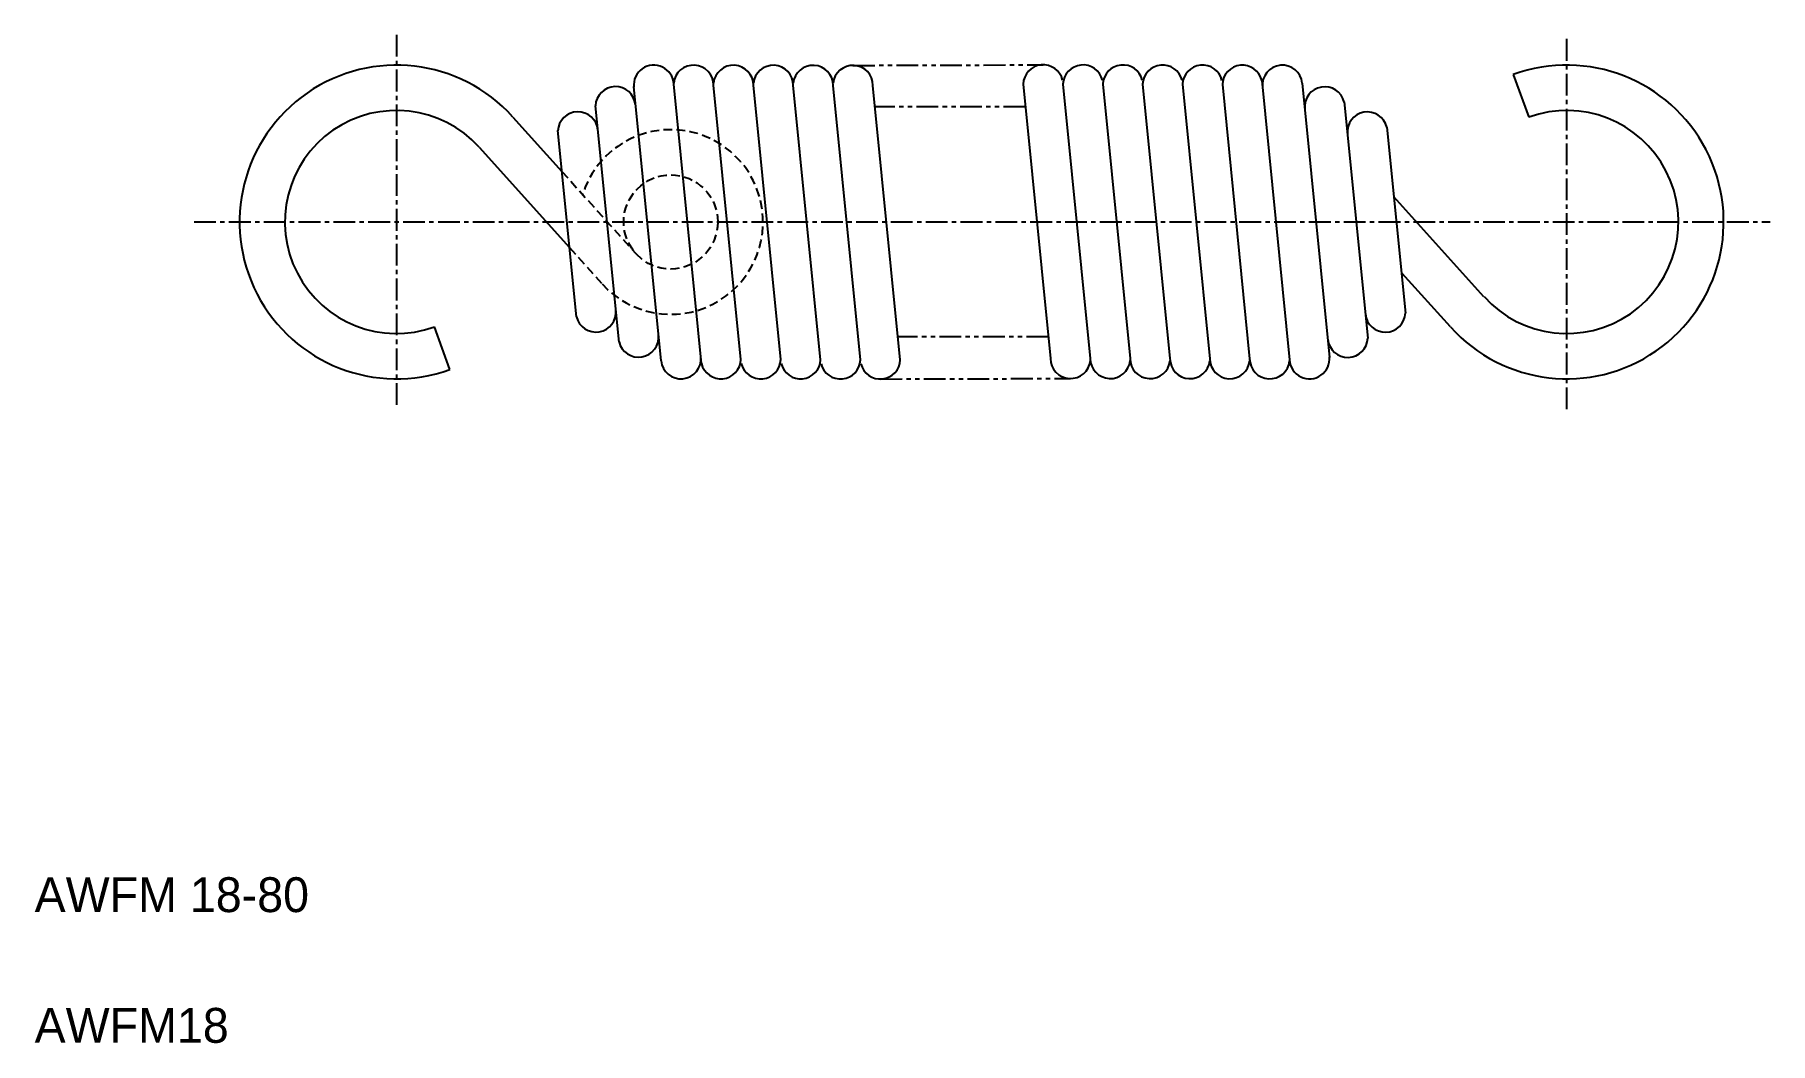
# Model space of a CAD drawing. Extents: x 67 to 214, y 180 to 455.
# Drawn here: x 66.9 to 166.6, y 180.4 to 238.3 of the extents above; entities outside this region: 3.
import ezdxf

# ---------------------------------------------------------------- set-up
doc = ezdxf.new("R2010")
doc.units = 0
for name, pattern in [('CENTER', [2, 1.25, -0.25, 0.25, -0.25]), ('DASHED', [0.75, 0.5, -0.25]), ('PHANTOM', [2.5, 1.25, -0.25, 0.25, -0.25, 0.25, -0.25])]:
    doc.linetypes.add(name, pattern=pattern)
doc.layers.get('0').update_dxf_attribs({"linetype": 'CONTINUOUS'})
doc.layers.add('CENTER', color=1, linetype='CENTER')

msp = doc.modelspace()

# ---------------------------------------------------------------- linework, layer by layer
at = {"color": 7, "linetype": 'CONTINUOUS'}
for p, q in [((213.838, 438.155), (212.27, 453.902)), ((102.905, 219.562), (101.343, 235.3)), ((105.228, 219.402), (103.636, 235.444)), ((107.493, 219.629), (105.925, 235.376)), ((109.781, 219.625), (108.213, 235.373)), ((112.069, 219.622), (110.5, 235.369)), ((114.356, 219.618), (112.788, 235.366)), ((116.644, 219.615), (115.075, 235.362)), ((123.693, 235.441), (125.261, 219.694)), ((125.98, 235.438), (127.549, 219.69)), ((128.268, 235.434), (129.836, 219.687)), ((130.556, 235.431), (132.124, 219.683)), ((132.843, 235.427), (134.411, 219.68)), ((135.131, 235.424), (136.699, 219.676)), ((137.396, 235.65), (138.988, 219.608)), ((139.72, 235.491), (141.281, 219.752)), ((151.834, 235.983), (152.723, 233.54)), ((100.496, 220.635), (99.141, 234.192)), ((142.128, 234.418), (143.483, 220.86)), ((94.398, 233.551), (97.217, 230.423)), ((98.05, 222.091), (96.982, 232.769)), ((144.574, 232.961), (145.642, 222.284)), ((92.466, 231.811), (97.654, 226.055)), ((150.148, 223.233), (144.973, 228.977)), ((148.226, 221.501), (145.457, 224.574)), ((90.79, 219.069), (89.901, 221.512))]:
    msp.add_line(p, q, dxfattribs=at)
at = {"color": 3, "linetype": 'PHANTOM'}
for p, q in [((113.925, 236.512), (124.842, 236.544)), ((123.824, 234.126), (115.198, 234.126)), ((125.138, 220.926), (116.513, 220.926)), ((115.495, 218.512), (126.411, 218.544))]:
    msp.add_line(p, q, dxfattribs=at)
at = {"color": 3, "linetype": 'DASHED'}
for p, q in [((97.217, 230.423), (101.456, 225.719)), ((97.654, 226.055), (99.536, 223.965))]:
    msp.add_line(p, q, dxfattribs=at)
msp.add_circle((103.462, 227.526), 2.7, dxfattribs=at)
at = {"color": 7, "linetype": 'CONTINUOUS'}
for centre, radius, start, end in [((211.12, 453.902), 1.15, 359.99996, 173.9448), ((212.689, 438.202), 1.15, 193.78995, 357.63124), ((87.712, 227.526), 9, 42.02463, 290), ((102.488, 235.38), 1.15, 3.22631, 185.71059), ((104.775, 235.376), 1.15, 359.99996, 173.9448), ((107.063, 235.373), 1.15, 359.99996, 173.9448), ((109.35, 235.369), 1.15, 359.99996, 173.9448), ((111.638, 235.366), 1.15, 359.99996, 173.9448), ((113.925, 235.362), 1.15, 359.99996, 173.9448), ((124.842, 235.394), 1.15, 13.78995, 177.63124), ((127.129, 235.39), 1.15, 13.78995, 177.63124), ((129.417, 235.387), 1.15, 13.78995, 177.63124), ((131.705, 235.383), 1.15, 13.78995, 177.63124), ((133.992, 235.38), 1.15, 13.78995, 177.63124), ((136.28, 235.376), 1.15, 13.78995, 177.63124), ((138.575, 235.376), 1.15, 5.71059, 185.71059), ((154.912, 227.526), 9, 222.02463, 110), ((100.29, 234.145), 1.15, 5.69881, 177.63123), ((141.011, 234.137), 1.15, 13.78995, 185.71059), ((87.712, 227.526), 6.4, 42.02463, 290), ((98.134, 232.701), 1.15, 5.69881, 177.63123), ((143.456, 232.693), 1.15, 13.78995, 185.71059), ((154.912, 227.526), 6.4, 222.02463, 110), ((99.168, 222.359), 1.15, 193.78995, 5.71059), ((144.49, 222.351), 1.15, 185.69881, 357.63123), ((101.613, 220.916), 1.15, 193.78995, 5.71059), ((142.334, 220.907), 1.15, 185.69881, 357.63123), ((104.049, 219.676), 1.15, 185.71059, 5.71059), ((106.344, 219.676), 1.15, 193.78995, 357.63124), ((108.632, 219.673), 1.15, 193.78995, 357.63124), ((110.92, 219.669), 1.15, 193.78995, 357.63124), ((113.207, 219.666), 1.15, 193.78995, 357.63124), ((115.495, 219.662), 1.15, 193.78995, 357.63124), ((126.411, 219.694), 1.15, 179.99996, 353.9448), ((128.699, 219.69), 1.15, 179.99996, 353.9448), ((130.986, 219.687), 1.15, 179.99996, 353.9448), ((133.274, 219.683), 1.15, 179.99996, 353.9448), ((135.561, 219.68), 1.15, 179.99996, 353.9448), ((137.849, 219.676), 1.15, 179.99996, 353.9448), ((140.136, 219.673), 1.15, 183.22631, 5.71059)]:
    msp.add_arc(centre, radius, start, end, dxfattribs=at)
at = {"color": 3, "linetype": 'DASHED'}
msp.add_arc((103.462, 227.526), 5.3, 222.02463, 162.65076, dxfattribs=at)
at = {"layer": 'CENTER', "color": 1, "linetype": 'CENTER'}
for p, q in [((87.712, 238.273), (87.712, 216.779)), ((154.912, 216.779), (154.912, 238.273)), ((76.102, 227.526), (166.588, 227.526))]:
    msp.add_line(p, q, dxfattribs=at)

# ---------------------------------------------------------------- texts
at = {"color": 7, "linetype": 'CONTINUOUS'}
for s, p in [('AWFM 18-80', (66.944, 187.919)), ('AWFM18', (66.944, 180.419))]:
    msp.add_text(s, height=2, dxfattribs=at).set_placement(p)

doc.saveas('drawing.dxf')
